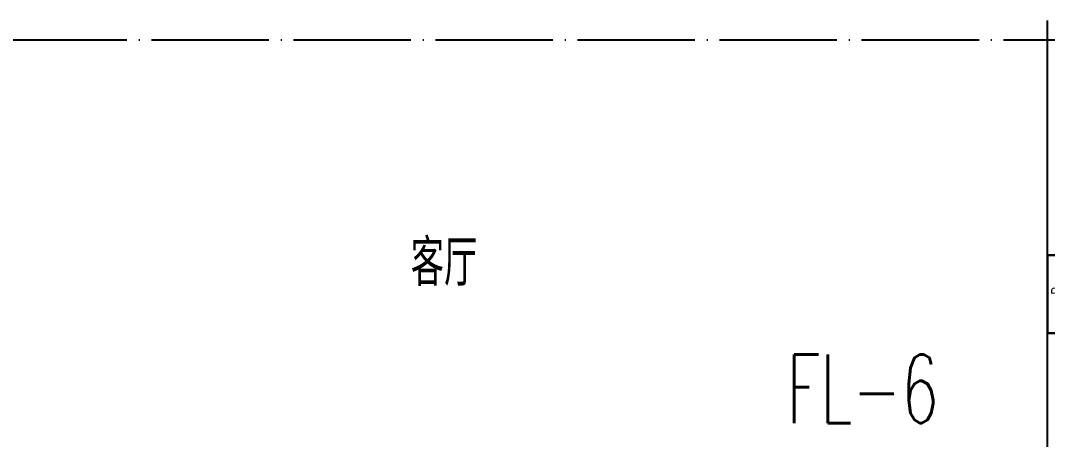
# Model space of a CAD drawing. Extents: x 27938 to 1507990, y 110129 to 923079.
# Drawn here: x 856867 to 862117, y 598206 to 600349 of the extents above; entities that cross this region are included whole.
import ezdxf

# ---------------------------------------------------------------- set-up
doc = ezdxf.new("R2010")
doc.units = 0
doc.header["$LTSCALE"] = 1000
doc.header["$MEASUREMENT"] = 0
doc.linetypes.add('DOTE', pattern=[2.42, 2, -0.2, 0.02, -0.2])
for name, color, linetype in [('DIM_废水', 31, 'Continuous'), ('DOTE', 1, 'Continuous'), ('PUB_TEXT', 4, 'Continuous'), ('WALL', 9, 'Continuous')]:
    doc.layers.add(name, color=color, linetype=linetype)
doc.layers.add('EQUIP-消防', color=3, linetype='Continuous', lineweight=20)
doc.styles.add('_TWT_SERIAL', font='SIMPLEX', dxfattribs={"width": 0.8, "height": 3.5, "bigfont": 'HZTXT'})
doc.styles.get("Standard").update_dxf_attribs({"font": 'gbenor.shx', "bigfont": 'gbcbig.shx'})
doc.styles.add('房间名称', font='TSSDENG', dxfattribs={"width": 0.8, "bigfont": 'HZTXT'})

# ---------------------------------------------------------------- blocks, each defined once
blk = doc.blocks.new('FSFSFSFSEG')
at = {"layer": 'EQUIP-消防', "const_width": 12.8}
blk.add_lwpolyline([(136866.6, 335152.5), (136466.6, 335152.5), (136466.6, 335052.5), (136866.6, 335052.5)], close=True, dxfattribs=at)
at = {"layer": 'PUB_TEXT', "color": 7, "true_color": 0xffffff, "style": '房间名称', "width": 0.8}
blk.add_text('rD', height=64.8, dxfattribs=at).set_placement((136633.7, 335069))
blk = doc.blocks.new('GHFHFHTFHCSDCS')
at = {"rotation": 89.99999999297357}
blk.add_blockref('FSFSFSFSEG', (789969.1, 230657.2), dxfattribs=at)

msp = doc.modelspace()

# ---------------------------------------------------------------- linework, layer by layer
at = {"layer": 'DOTE', "color": 169, "linetype": 'DOTE', "ltscale": 0.3}
msp.add_line((879916.6, 600248.8), (825916.6, 600248.8), dxfattribs=at)
at = {"layer": 'WALL', "color": 8}
msp.add_line((862116.6, 597348.8), (862116.6, 600348.8), dxfattribs=at)

# ---------------------------------------------------------------- block references
at = {"color": 8}
msp.add_blockref('GHFHFHTFHCSDCS', (407300, 231625.1), dxfattribs=at)

# ---------------------------------------------------------------- texts
at = {"layer": 'DIM_废水', "color": 7, "style": '_TWT_SERIAL', "width": 0.64}
msp.add_text('FL-6', height=350, dxfattribs=at).set_placement((860783.3, 598289.6))
at = {"layer": 'PUB_TEXT', "color": 8}
msp.add_text('客厅', height=236.31, dxfattribs=at).set_placement((858861.5, 598991.3))

doc.saveas('drawing.dxf')
